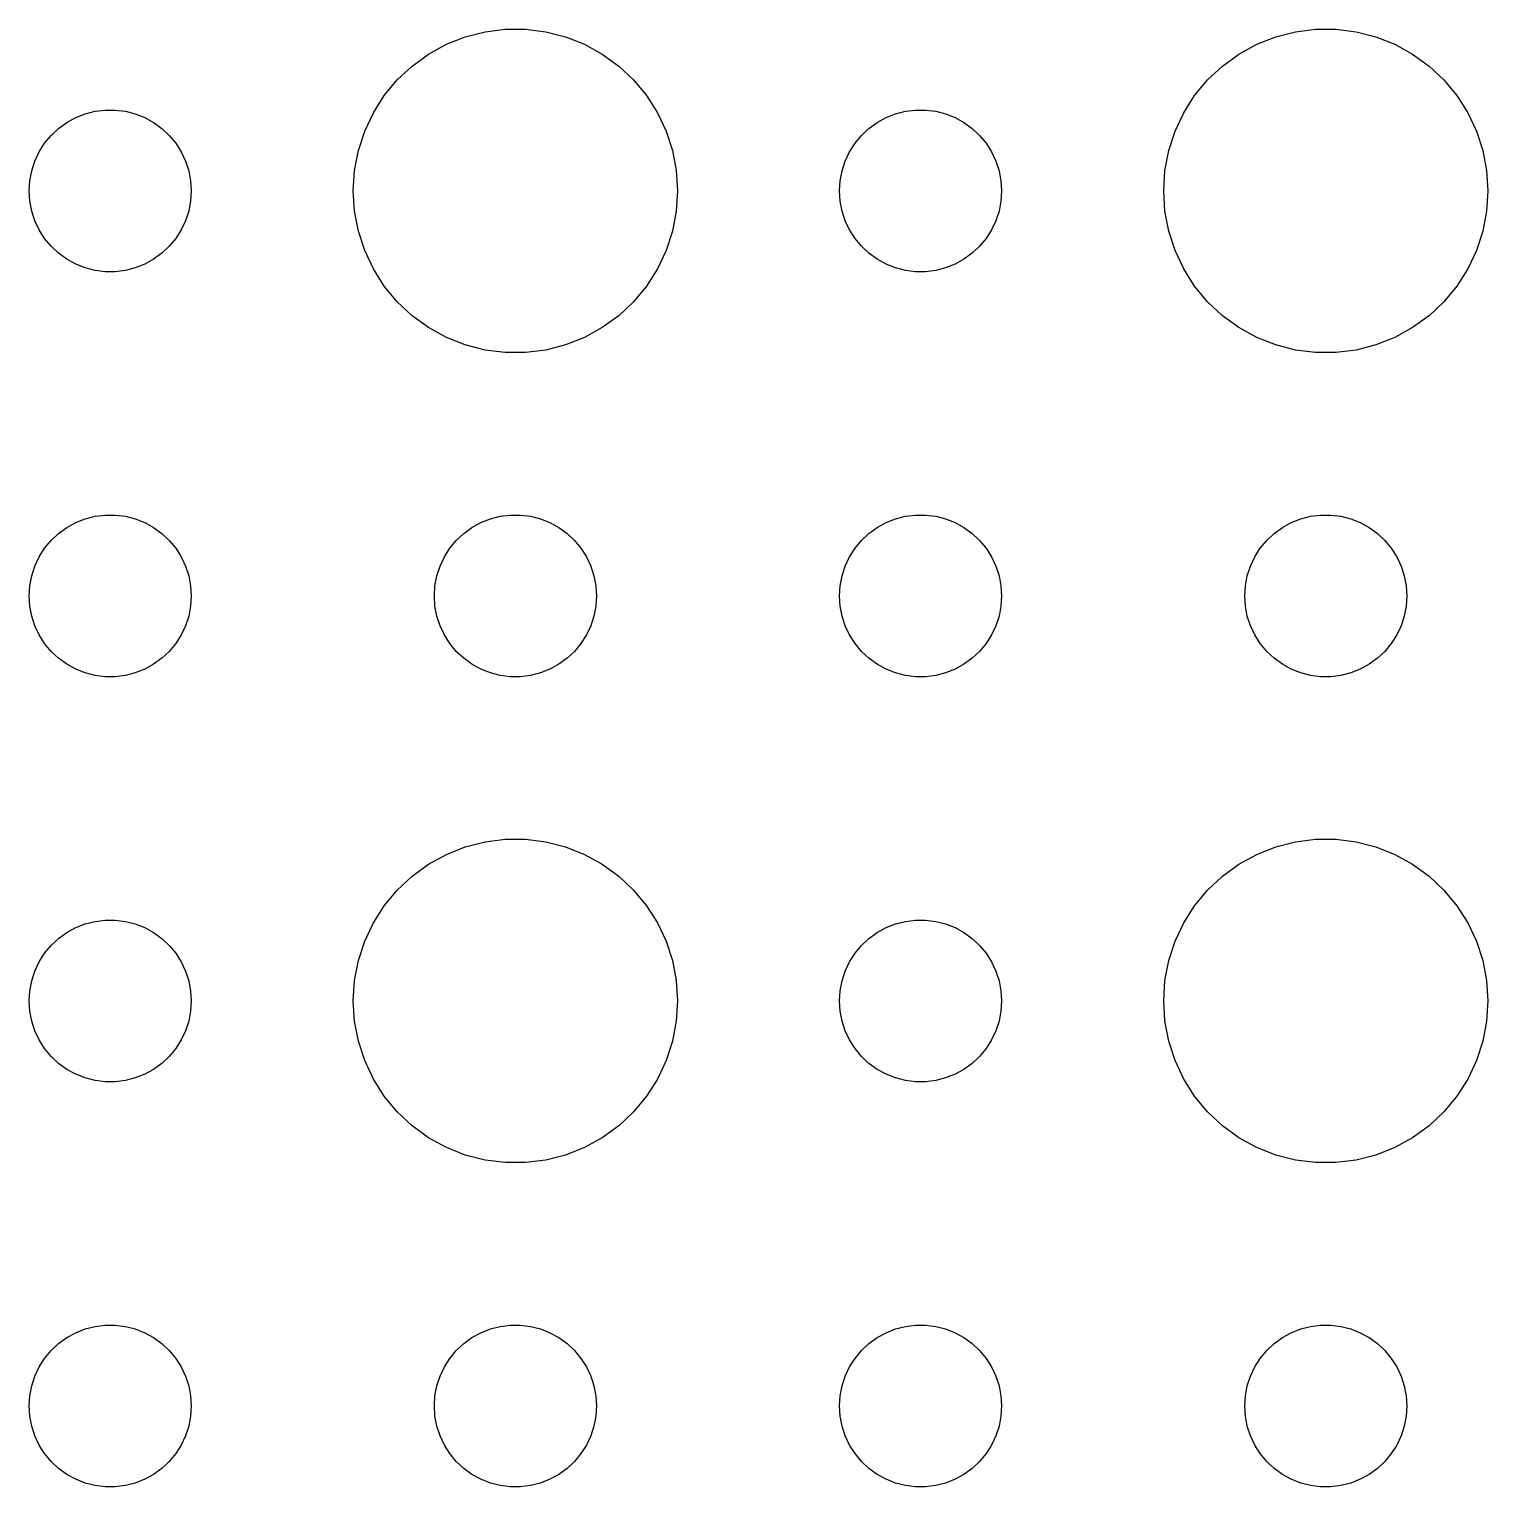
# Model space of a CAD drawing. Header units: metres. Extents: x -120 to 120, y -119 to 119.
# Drawn here: x -1.5 to 25.5, y -91.5 to -64.51 of the extents above; entities that cross this region are included whole.
import ezdxf

# ---------------------------------------------------------------- set-up
doc = ezdxf.new("R2010")
doc.units = ezdxf.units.M

msp = doc.modelspace()

# ---------------------------------------------------------------- linework, layer by layer
for p, q in [((6.93785, -64.5531), (7.31161, -64.5059)), ((7.31161, -64.5059), (7.68837, -64.5059)), ((7.68837, -64.5059), (8.06213, -64.5531)), ((21.9379, -64.5531), (22.3116, -64.5059)), ((22.3116, -64.5059), (22.6884, -64.5059)), ((22.6884, -64.5059), (23.0621, -64.5531)), ((5.89252, -64.967), (6.22266, -64.7855)), ((6.22266, -64.7855), (6.57294, -64.6468)), ((6.57294, -64.6468), (6.93785, -64.5531)), ((8.06213, -64.5531), (8.42705, -64.6468)), ((8.42705, -64.6468), (8.77733, -64.7855)), ((8.77733, -64.7855), (9.10747, -64.967)), ((20.8925, -64.967), (21.2227, -64.7855)), ((21.2227, -64.7855), (21.5729, -64.6468)), ((21.5729, -64.6468), (21.9379, -64.5531)), ((23.0621, -64.5531), (23.427, -64.6468)), ((23.427, -64.6468), (23.7773, -64.7855)), ((23.7773, -64.7855), (24.1075, -64.967)), ((5.58772, -65.1885), (5.89252, -64.967)), ((9.10747, -64.967), (9.41226, -65.1885)), ((20.5877, -65.1885), (20.8925, -64.967)), ((24.1075, -64.967), (24.4123, -65.1885)), ((5.31308, -65.4464), (5.58772, -65.1885)), ((9.41226, -65.1885), (9.6869, -65.4464)), ((20.3131, -65.4464), (20.5877, -65.1885)), ((24.4123, -65.1885), (24.6869, -65.4464)), ((5.07294, -65.7366), (5.31308, -65.4464)), ((9.6869, -65.4464), (9.92705, -65.7366)), ((20.0729, -65.7366), (20.3131, -65.4464)), ((24.6869, -65.4464), (24.927, -65.7366)), ((4.87108, -66.0547), (5.07294, -65.7366)), ((9.92705, -65.7366), (10.1289, -66.0547)), ((19.8711, -66.0547), (20.0729, -65.7366)), ((24.927, -65.7366), (25.1289, -66.0547)), ((-0.80373, -66.2335), (-0.63866, -66.1428)), ((-0.63866, -66.1428), (-0.46352, -66.0734)), ((-0.46352, -66.0734), (-0.28107, -66.0266)), ((-0.28107, -66.0266), (-0.09418, -66.003)), ((-0.09418, -66.003), (0.09418, -66.003)), ((0.09418, -66.003), (0.28107, -66.0266)), ((0.28107, -66.0266), (0.46352, -66.0734)), ((0.46352, -66.0734), (0.63866, -66.1428)), ((0.63866, -66.1428), (0.80373, -66.2335)), ((4.71066, -66.3956), (4.87108, -66.0547)), ((10.1289, -66.0547), (10.2893, -66.3956)), ((14.1963, -66.2335), (14.3613, -66.1428)), ((14.3613, -66.1428), (14.5365, -66.0734)), ((14.5365, -66.0734), (14.7189, -66.0266)), ((14.7189, -66.0266), (14.9058, -66.003)), ((14.9058, -66.003), (15.0942, -66.003)), ((15.0942, -66.003), (15.2811, -66.0266)), ((15.2811, -66.0266), (15.4635, -66.0734)), ((15.4635, -66.0734), (15.6387, -66.1428)), ((15.6387, -66.1428), (15.8037, -66.2335)), ((19.7107, -66.3956), (19.8711, -66.0547)), ((25.1289, -66.0547), (25.2893, -66.3956)), ((-1.09344, -66.4732), (-0.95613, -66.3442)), ((-0.95613, -66.3442), (-0.80373, -66.2335)), ((0.80373, -66.2335), (0.95613, -66.3442)), ((0.95613, -66.3442), (1.09344, -66.4732)), ((4.59424, -66.7539), (4.71066, -66.3956)), ((10.2893, -66.3956), (10.4057, -66.7539)), ((13.9065, -66.4732), (14.0439, -66.3442)), ((14.0439, -66.3442), (14.1963, -66.2335)), ((15.8037, -66.2335), (15.9561, -66.3442)), ((15.9561, -66.3442), (16.0934, -66.4732)), ((19.5942, -66.7539), (19.7107, -66.3956)), ((25.2893, -66.3956), (25.4057, -66.7539)), ((-1.31445, -66.7774), (-1.21352, -66.6183)), ((-1.21352, -66.6183), (-1.09344, -66.4732)), ((1.09344, -66.4732), (1.21352, -66.6183)), ((1.21352, -66.6183), (1.31445, -66.7774)), ((13.6855, -66.7774), (13.7865, -66.6183)), ((13.7865, -66.6183), (13.9065, -66.4732)), ((16.0934, -66.4732), (16.2135, -66.6183)), ((16.2135, -66.6183), (16.3145, -66.7774)), ((-1.45287, -67.127), (-1.39465, -66.9478)), ((-1.39465, -66.9478), (-1.31445, -66.7774)), ((1.31445, -66.7774), (1.39465, -66.9478)), ((1.39465, -66.9478), (1.45287, -67.127)), ((4.52365, -67.124), (4.59424, -66.7539)), ((10.4057, -66.7539), (10.4763, -67.124)), ((13.5471, -67.127), (13.6053, -66.9478)), ((13.6053, -66.9478), (13.6855, -66.7774)), ((16.3145, -66.7774), (16.3947, -66.9478)), ((16.3947, -66.9478), (16.4529, -67.127)), ((19.5237, -67.124), (19.5942, -66.7539)), ((25.4057, -66.7539), (25.4763, -67.124)), ((-1.48816, -67.312), (-1.45287, -67.127)), ((1.45287, -67.127), (1.48816, -67.312)), ((4.5, -67.5), (4.52365, -67.124)), ((10.4763, -67.124), (10.5, -67.5)), ((13.5118, -67.312), (13.5471, -67.127)), ((16.4529, -67.127), (16.4882, -67.312)), ((19.5, -67.5), (19.5237, -67.124)), ((25.4763, -67.124), (25.5, -67.5)), ((-1.5, -67.5), (-1.48816, -67.312)), ((-1.48816, -67.688), (-1.5, -67.5)), ((1.48816, -67.312), (1.5, -67.5)), ((1.5, -67.5), (1.48816, -67.688)), ((4.52365, -67.876), (4.5, -67.5)), ((10.5, -67.5), (10.4763, -67.876)), ((13.5, -67.5), (13.5118, -67.312)), ((13.5118, -67.688), (13.5, -67.5)), ((16.4882, -67.312), (16.5, -67.5)), ((16.5, -67.5), (16.4882, -67.688)), ((19.5237, -67.876), (19.5, -67.5)), ((25.5, -67.5), (25.4763, -67.876)), ((-1.45287, -67.873), (-1.48816, -67.688)), ((1.48816, -67.688), (1.45287, -67.873)), ((13.5471, -67.873), (13.5118, -67.688)), ((16.4882, -67.688), (16.4529, -67.873)), ((-1.39465, -68.0522), (-1.45287, -67.873)), ((1.45287, -67.873), (1.39465, -68.0522)), ((4.59424, -68.2461), (4.52365, -67.876)), ((10.4763, -67.876), (10.4057, -68.2461)), ((13.6053, -68.0522), (13.5471, -67.873)), ((16.4529, -67.873), (16.3947, -68.0522)), ((19.5942, -68.2461), (19.5237, -67.876)), ((25.4763, -67.876), (25.4057, -68.2461)), ((-1.31445, -68.2226), (-1.39465, -68.0522)), ((-1.21352, -68.3817), (-1.31445, -68.2226)), ((1.31445, -68.2226), (1.21352, -68.3817)), ((1.39465, -68.0522), (1.31445, -68.2226)), ((4.71066, -68.6044), (4.59424, -68.2461)), ((10.4057, -68.2461), (10.2893, -68.6044)), ((13.6855, -68.2226), (13.6053, -68.0522)), ((13.7865, -68.3817), (13.6855, -68.2226)), ((16.3145, -68.2226), (16.2135, -68.3817)), ((16.3947, -68.0522), (16.3145, -68.2226)), ((19.7107, -68.6044), (19.5942, -68.2461)), ((25.4057, -68.2461), (25.2893, -68.6044)), ((-1.09344, -68.5268), (-1.21352, -68.3817)), ((-0.95613, -68.6558), (-1.09344, -68.5268)), ((1.09344, -68.5268), (0.95613, -68.6558)), ((1.21352, -68.3817), (1.09344, -68.5268)), ((13.9065, -68.5268), (13.7865, -68.3817)), ((14.0439, -68.6558), (13.9065, -68.5268)), ((16.0934, -68.5268), (15.9561, -68.6558)), ((16.2135, -68.3817), (16.0934, -68.5268)), ((-0.80373, -68.7665), (-0.95613, -68.6558)), ((-0.63866, -68.8572), (-0.80373, -68.7665)), ((0.80373, -68.7665), (0.63866, -68.8572)), ((0.95613, -68.6558), (0.80373, -68.7665)), ((4.87108, -68.9453), (4.71066, -68.6044)), ((10.2893, -68.6044), (10.1289, -68.9453)), ((14.1963, -68.7665), (14.0439, -68.6558)), ((14.3613, -68.8572), (14.1963, -68.7665)), ((15.8037, -68.7665), (15.6387, -68.8572)), ((15.9561, -68.6558), (15.8037, -68.7665)), ((19.8711, -68.9453), (19.7107, -68.6044)), ((25.2893, -68.6044), (25.1289, -68.9453)), ((-0.46352, -68.9266), (-0.63866, -68.8572)), ((-0.28107, -68.9734), (-0.46352, -68.9266)), ((-0.09418, -68.997), (-0.28107, -68.9734)), ((0.09418, -68.997), (-0.09418, -68.997)), ((0.28107, -68.9734), (0.09418, -68.997)), ((0.46352, -68.9266), (0.28107, -68.9734)), ((0.63866, -68.8572), (0.46352, -68.9266)), ((5.07294, -69.2634), (4.87108, -68.9453)), ((10.1289, -68.9453), (9.92705, -69.2634)), ((14.5365, -68.9266), (14.3613, -68.8572)), ((14.7189, -68.9734), (14.5365, -68.9266)), ((14.9058, -68.997), (14.7189, -68.9734)), ((15.0942, -68.997), (14.9058, -68.997)), ((15.2811, -68.9734), (15.0942, -68.997)), ((15.4635, -68.9266), (15.2811, -68.9734)), ((15.6387, -68.8572), (15.4635, -68.9266)), ((20.0729, -69.2634), (19.8711, -68.9453)), ((25.1289, -68.9453), (24.927, -69.2634)), ((5.31308, -69.5536), (5.07294, -69.2634)), ((9.92705, -69.2634), (9.6869, -69.5536)), ((20.3131, -69.5536), (20.0729, -69.2634)), ((24.927, -69.2634), (24.6869, -69.5536)), ((5.58772, -69.8115), (5.31308, -69.5536)), ((9.6869, -69.5536), (9.41226, -69.8115)), ((20.5877, -69.8115), (20.3131, -69.5536)), ((24.6869, -69.5536), (24.4123, -69.8115)), ((5.89252, -70.033), (5.58772, -69.8115)), ((9.41226, -69.8115), (9.10747, -70.033)), ((20.8925, -70.033), (20.5877, -69.8115)), ((24.4123, -69.8115), (24.1075, -70.033)), ((6.22266, -70.2145), (5.89252, -70.033)), ((9.10747, -70.033), (8.77733, -70.2145)), ((21.2227, -70.2145), (20.8925, -70.033)), ((24.1075, -70.033), (23.7773, -70.2145)), ((6.57294, -70.3532), (6.22266, -70.2145)), ((6.93785, -70.4469), (6.57294, -70.3532)), ((7.31161, -70.4941), (6.93785, -70.4469)), ((8.06213, -70.4469), (7.68837, -70.4941)), ((8.42705, -70.3532), (8.06213, -70.4469)), ((8.77733, -70.2145), (8.42705, -70.3532)), ((21.5729, -70.3532), (21.2227, -70.2145)), ((21.9379, -70.4469), (21.5729, -70.3532)), ((22.3116, -70.4941), (21.9379, -70.4469)), ((23.0621, -70.4469), (22.6884, -70.4941)), ((23.427, -70.3532), (23.0621, -70.4469)), ((23.7773, -70.2145), (23.427, -70.3532)), ((7.68837, -70.4941), (7.31161, -70.4941)), ((22.6884, -70.4941), (22.3116, -70.4941)), ((-0.80373, -73.7335), (-0.63866, -73.6428)), ((-0.63866, -73.6428), (-0.46352, -73.5734)), ((-0.46352, -73.5734), (-0.28107, -73.5266)), ((-0.28107, -73.5266), (-0.09418, -73.503)), ((-0.09418, -73.503), (0.09418, -73.503)), ((0.09418, -73.503), (0.28107, -73.5266)), ((0.28107, -73.5266), (0.46352, -73.5734)), ((0.46352, -73.5734), (0.63866, -73.6428)), ((0.63866, -73.6428), (0.80373, -73.7335)), ((6.69626, -73.7335), (6.86133, -73.6428)), ((6.86133, -73.6428), (7.03647, -73.5734)), ((7.03647, -73.5734), (7.21892, -73.5266)), ((7.21892, -73.5266), (7.40581, -73.503)), ((7.40581, -73.503), (7.59418, -73.503)), ((7.59418, -73.503), (7.78107, -73.5266)), ((7.78107, -73.5266), (7.96352, -73.5734)), ((7.96352, -73.5734), (8.13866, -73.6428)), ((8.13866, -73.6428), (8.30373, -73.7335)), ((14.1963, -73.7335), (14.3613, -73.6428)), ((14.3613, -73.6428), (14.5365, -73.5734)), ((14.5365, -73.5734), (14.7189, -73.5266)), ((14.7189, -73.5266), (14.9058, -73.503)), ((14.9058, -73.503), (15.0942, -73.503)), ((15.0942, -73.503), (15.2811, -73.5266)), ((15.2811, -73.5266), (15.4635, -73.5734)), ((15.4635, -73.5734), (15.6387, -73.6428)), ((15.6387, -73.6428), (15.8037, -73.7335)), ((21.6963, -73.7335), (21.8613, -73.6428)), ((21.8613, -73.6428), (22.0365, -73.5734)), ((22.0365, -73.5734), (22.2189, -73.5266)), ((22.2189, -73.5266), (22.4058, -73.503)), ((22.4058, -73.503), (22.5942, -73.503)), ((22.5942, -73.503), (22.7811, -73.5266)), ((22.7811, -73.5266), (22.9635, -73.5734)), ((22.9635, -73.5734), (23.1387, -73.6428)), ((23.1387, -73.6428), (23.3037, -73.7335)), ((-1.21352, -74.1183), (-1.09344, -73.9732)), ((-1.09344, -73.9732), (-0.95613, -73.8442)), ((-0.95613, -73.8442), (-0.80373, -73.7335)), ((0.80373, -73.7335), (0.95613, -73.8442)), ((0.95613, -73.8442), (1.09344, -73.9732)), ((1.09344, -73.9732), (1.21352, -74.1183)), ((6.28647, -74.1183), (6.40654, -73.9732)), ((6.40654, -73.9732), (6.54385, -73.8442)), ((6.54385, -73.8442), (6.69626, -73.7335)), ((8.30373, -73.7335), (8.45613, -73.8442)), ((8.45613, -73.8442), (8.59344, -73.9732)), ((8.59344, -73.9732), (8.71352, -74.1183)), ((13.7865, -74.1183), (13.9065, -73.9732)), ((13.9065, -73.9732), (14.0439, -73.8442)), ((14.0439, -73.8442), (14.1963, -73.7335)), ((15.8037, -73.7335), (15.9561, -73.8442)), ((15.9561, -73.8442), (16.0934, -73.9732)), ((16.0934, -73.9732), (16.2135, -74.1183)), ((21.2865, -74.1183), (21.4065, -73.9732)), ((21.4065, -73.9732), (21.5439, -73.8442)), ((21.5439, -73.8442), (21.6963, -73.7335)), ((23.3037, -73.7335), (23.4561, -73.8442)), ((23.4561, -73.8442), (23.5934, -73.9732)), ((23.5934, -73.9732), (23.7135, -74.1183)), ((-1.31445, -74.2774), (-1.21352, -74.1183)), ((1.21352, -74.1183), (1.31445, -74.2774)), ((6.18553, -74.2774), (6.28647, -74.1183)), ((8.71352, -74.1183), (8.81445, -74.2774)), ((13.6855, -74.2774), (13.7865, -74.1183)), ((16.2135, -74.1183), (16.3145, -74.2774)), ((21.1855, -74.2774), (21.2865, -74.1183)), ((23.7135, -74.1183), (23.8145, -74.2774)), ((-1.45287, -74.627), (-1.39465, -74.4478)), ((-1.39465, -74.4478), (-1.31445, -74.2774)), ((1.31445, -74.2774), (1.39465, -74.4478)), ((1.39465, -74.4478), (1.45287, -74.627)), ((6.04712, -74.627), (6.10533, -74.4478)), ((6.10533, -74.4478), (6.18553, -74.2774)), ((8.81445, -74.2774), (8.89465, -74.4478)), ((8.89465, -74.4478), (8.95287, -74.627)), ((13.5471, -74.627), (13.6053, -74.4478)), ((13.6053, -74.4478), (13.6855, -74.2774)), ((16.3145, -74.2774), (16.3947, -74.4478)), ((16.3947, -74.4478), (16.4529, -74.627)), ((21.0471, -74.627), (21.1053, -74.4478)), ((21.1053, -74.4478), (21.1855, -74.2774)), ((23.8145, -74.2774), (23.8947, -74.4478)), ((23.8947, -74.4478), (23.9529, -74.627)), ((-1.48816, -74.812), (-1.45287, -74.627)), ((1.45287, -74.627), (1.48816, -74.812)), ((6.01183, -74.812), (6.04712, -74.627)), ((8.95287, -74.627), (8.98816, -74.812)), ((13.5118, -74.812), (13.5471, -74.627)), ((16.4529, -74.627), (16.4882, -74.812)), ((21.0118, -74.812), (21.0471, -74.627)), ((23.9529, -74.627), (23.9882, -74.812)), ((-1.5, -75), (-1.48816, -74.812)), ((-1.48816, -75.188), (-1.5, -75)), ((1.48816, -74.812), (1.5, -75)), ((1.5, -75), (1.48816, -75.188)), ((6, -75), (6.01183, -74.812)), ((6.01183, -75.188), (6, -75)), ((8.98816, -74.812), (9, -75)), ((9, -75), (8.98816, -75.188)), ((13.5, -75), (13.5118, -74.812)), ((13.5118, -75.188), (13.5, -75)), ((16.4882, -74.812), (16.5, -75)), ((16.5, -75), (16.4882, -75.188)), ((21, -75), (21.0118, -74.812)), ((21.0118, -75.188), (21, -75)), ((23.9882, -74.812), (24, -75)), ((24, -75), (23.9882, -75.188)), ((-1.45287, -75.373), (-1.48816, -75.188)), ((1.48816, -75.188), (1.45287, -75.373)), ((6.04712, -75.373), (6.01183, -75.188)), ((8.98816, -75.188), (8.95287, -75.373)), ((13.5471, -75.373), (13.5118, -75.188)), ((16.4882, -75.188), (16.4529, -75.373)), ((21.0471, -75.373), (21.0118, -75.188)), ((23.9882, -75.188), (23.9529, -75.373)), ((-1.39465, -75.5522), (-1.45287, -75.373)), ((-1.31445, -75.7226), (-1.39465, -75.5522)), ((1.39465, -75.5522), (1.31445, -75.7226)), ((1.45287, -75.373), (1.39465, -75.5522)), ((6.10533, -75.5522), (6.04712, -75.373)), ((6.18553, -75.7226), (6.10533, -75.5522)), ((8.89465, -75.5522), (8.81445, -75.7226)), ((8.95287, -75.373), (8.89465, -75.5522)), ((13.6053, -75.5522), (13.5471, -75.373)), ((13.6855, -75.7226), (13.6053, -75.5522)), ((16.3947, -75.5522), (16.3145, -75.7226)), ((16.4529, -75.373), (16.3947, -75.5522)), ((21.1053, -75.5522), (21.0471, -75.373)), ((21.1855, -75.7226), (21.1053, -75.5522)), ((23.8947, -75.5522), (23.8145, -75.7226)), ((23.9529, -75.373), (23.8947, -75.5522)), ((-1.21352, -75.8817), (-1.31445, -75.7226)), ((1.31445, -75.7226), (1.21352, -75.8817)), ((6.28647, -75.8817), (6.18553, -75.7226)), ((8.81445, -75.7226), (8.71352, -75.8817)), ((13.7865, -75.8817), (13.6855, -75.7226)), ((16.3145, -75.7226), (16.2135, -75.8817)), ((21.2865, -75.8817), (21.1855, -75.7226)), ((23.8145, -75.7226), (23.7135, -75.8817)), ((-1.09344, -76.0268), (-1.21352, -75.8817)), ((-0.95613, -76.1558), (-1.09344, -76.0268)), ((1.09344, -76.0268), (0.95613, -76.1558)), ((1.21352, -75.8817), (1.09344, -76.0268)), ((6.40654, -76.0268), (6.28647, -75.8817)), ((6.54385, -76.1558), (6.40654, -76.0268)), ((8.59344, -76.0268), (8.45613, -76.1558)), ((8.71352, -75.8817), (8.59344, -76.0268)), ((13.9065, -76.0268), (13.7865, -75.8817)), ((14.0439, -76.1558), (13.9065, -76.0268)), ((16.0934, -76.0268), (15.9561, -76.1558)), ((16.2135, -75.8817), (16.0934, -76.0268)), ((21.4065, -76.0268), (21.2865, -75.8817)), ((21.5439, -76.1558), (21.4065, -76.0268)), ((23.5934, -76.0268), (23.4561, -76.1558)), ((23.7135, -75.8817), (23.5934, -76.0268)), ((-0.80373, -76.2665), (-0.95613, -76.1558)), ((-0.63866, -76.3572), (-0.80373, -76.2665)), ((-0.46352, -76.4266), (-0.63866, -76.3572)), ((0.63866, -76.3572), (0.46352, -76.4266)), ((0.80373, -76.2665), (0.63866, -76.3572)), ((0.95613, -76.1558), (0.80373, -76.2665)), ((6.69626, -76.2665), (6.54385, -76.1558)), ((6.86133, -76.3572), (6.69626, -76.2665)), ((7.03647, -76.4266), (6.86133, -76.3572)), ((8.13866, -76.3572), (7.96352, -76.4266)), ((8.30373, -76.2665), (8.13866, -76.3572)), ((8.45613, -76.1558), (8.30373, -76.2665)), ((14.1963, -76.2665), (14.0439, -76.1558)), ((14.3613, -76.3572), (14.1963, -76.2665)), ((14.5365, -76.4266), (14.3613, -76.3572)), ((15.6387, -76.3572), (15.4635, -76.4266)), ((15.8037, -76.2665), (15.6387, -76.3572)), ((15.9561, -76.1558), (15.8037, -76.2665)), ((21.6963, -76.2665), (21.5439, -76.1558)), ((21.8613, -76.3572), (21.6963, -76.2665)), ((22.0365, -76.4266), (21.8613, -76.3572)), ((23.1387, -76.3572), (22.9635, -76.4266)), ((23.3037, -76.2665), (23.1387, -76.3572)), ((23.4561, -76.1558), (23.3037, -76.2665)), ((-0.28107, -76.4734), (-0.46352, -76.4266)), ((-0.09418, -76.497), (-0.28107, -76.4734)), ((0.09418, -76.497), (-0.09418, -76.497)), ((0.28107, -76.4734), (0.09418, -76.497)), ((0.46352, -76.4266), (0.28107, -76.4734)), ((7.21892, -76.4734), (7.03647, -76.4266)), ((7.40581, -76.497), (7.21892, -76.4734)), ((7.59418, -76.497), (7.40581, -76.497)), ((7.78107, -76.4734), (7.59418, -76.497)), ((7.96352, -76.4266), (7.78107, -76.4734)), ((14.7189, -76.4734), (14.5365, -76.4266)), ((14.9058, -76.497), (14.7189, -76.4734)), ((15.0942, -76.497), (14.9058, -76.497)), ((15.2811, -76.4734), (15.0942, -76.497)), ((15.4635, -76.4266), (15.2811, -76.4734)), ((22.2189, -76.4734), (22.0365, -76.4266)), ((22.4058, -76.497), (22.2189, -76.4734)), ((22.5942, -76.497), (22.4058, -76.497)), ((22.7811, -76.4734), (22.5942, -76.497)), ((22.9635, -76.4266), (22.7811, -76.4734)), ((6.22266, -79.7855), (6.57294, -79.6468)), ((6.57294, -79.6468), (6.93785, -79.5531)), ((6.93785, -79.5531), (7.31161, -79.5059)), ((7.31161, -79.5059), (7.68837, -79.5059)), ((7.68837, -79.5059), (8.06213, -79.5531)), ((8.06213, -79.5531), (8.42705, -79.6468)), ((8.42705, -79.6468), (8.77733, -79.7855)), ((21.2227, -79.7855), (21.5729, -79.6468)), ((21.5729, -79.6468), (21.9379, -79.5531)), ((21.9379, -79.5531), (22.3116, -79.5059)), ((22.3116, -79.5059), (22.6884, -79.5059)), ((22.6884, -79.5059), (23.0621, -79.5531)), ((23.0621, -79.5531), (23.427, -79.6468)), ((23.427, -79.6468), (23.7773, -79.7855)), ((5.89252, -79.967), (6.22266, -79.7855)), ((8.77733, -79.7855), (9.10747, -79.967)), ((20.8925, -79.967), (21.2227, -79.7855)), ((23.7773, -79.7855), (24.1075, -79.967)), ((5.31308, -80.4464), (5.58772, -80.1885)), ((5.58772, -80.1885), (5.89252, -79.967)), ((9.10747, -79.967), (9.41226, -80.1885)), ((9.41226, -80.1885), (9.6869, -80.4464)), ((20.3131, -80.4464), (20.5877, -80.1885)), ((20.5877, -80.1885), (20.8925, -79.967)), ((24.1075, -79.967), (24.4123, -80.1885)), ((24.4123, -80.1885), (24.6869, -80.4464)), ((5.07294, -80.7366), (5.31308, -80.4464)), ((9.6869, -80.4464), (9.92705, -80.7366)), ((20.0729, -80.7366), (20.3131, -80.4464)), ((24.6869, -80.4464), (24.927, -80.7366)), ((4.87108, -81.0547), (5.07294, -80.7366)), ((9.92705, -80.7366), (10.1289, -81.0547)), ((19.8711, -81.0547), (20.0729, -80.7366)), ((24.927, -80.7366), (25.1289, -81.0547)), ((-0.95613, -81.3442), (-0.80373, -81.2335)), ((-0.80373, -81.2335), (-0.63866, -81.1428)), ((-0.63866, -81.1428), (-0.46352, -81.0734)), ((-0.46352, -81.0734), (-0.28107, -81.0266)), ((-0.28107, -81.0266), (-0.09418, -81.003)), ((-0.09418, -81.003), (0.09418, -81.003)), ((0.09418, -81.003), (0.28107, -81.0266)), ((0.28107, -81.0266), (0.46352, -81.0734)), ((0.46352, -81.0734), (0.63866, -81.1428)), ((0.63866, -81.1428), (0.80373, -81.2335)), ((0.80373, -81.2335), (0.95613, -81.3442)), ((4.71066, -81.3956), (4.87108, -81.0547)), ((10.1289, -81.0547), (10.2893, -81.3956)), ((14.0439, -81.3442), (14.1963, -81.2335)), ((14.1963, -81.2335), (14.3613, -81.1428)), ((14.3613, -81.1428), (14.5365, -81.0734)), ((14.5365, -81.0734), (14.7189, -81.0266)), ((14.7189, -81.0266), (14.9058, -81.003)), ((14.9058, -81.003), (15.0942, -81.003)), ((15.0942, -81.003), (15.2811, -81.0266)), ((15.2811, -81.0266), (15.4635, -81.0734)), ((15.4635, -81.0734), (15.6387, -81.1428)), ((15.6387, -81.1428), (15.8037, -81.2335)), ((15.8037, -81.2335), (15.9561, -81.3442)), ((19.7107, -81.3956), (19.8711, -81.0547)), ((25.1289, -81.0547), (25.2893, -81.3956)), ((-1.21352, -81.6183), (-1.09344, -81.4732)), ((-1.09344, -81.4732), (-0.95613, -81.3442)), ((0.95613, -81.3442), (1.09344, -81.4732)), ((1.09344, -81.4732), (1.21352, -81.6183)), ((4.59424, -81.7539), (4.71066, -81.3956)), ((10.2893, -81.3956), (10.4057, -81.7539)), ((13.7865, -81.6183), (13.9065, -81.4732)), ((13.9065, -81.4732), (14.0439, -81.3442)), ((15.9561, -81.3442), (16.0934, -81.4732)), ((16.0934, -81.4732), (16.2135, -81.6183)), ((19.5942, -81.7539), (19.7107, -81.3956)), ((25.2893, -81.3956), (25.4057, -81.7539)), ((-1.39465, -81.9478), (-1.31445, -81.7774)), ((-1.31445, -81.7774), (-1.21352, -81.6183)), ((1.21352, -81.6183), (1.31445, -81.7774)), ((1.31445, -81.7774), (1.39465, -81.9478)), ((4.52365, -82.124), (4.59424, -81.7539)), ((10.4057, -81.7539), (10.4763, -82.124)), ((13.6053, -81.9478), (13.6855, -81.7774)), ((13.6855, -81.7774), (13.7865, -81.6183)), ((16.2135, -81.6183), (16.3145, -81.7774)), ((16.3145, -81.7774), (16.3947, -81.9478)), ((19.5237, -82.124), (19.5942, -81.7539)), ((25.4057, -81.7539), (25.4763, -82.124)), ((-1.45287, -82.127), (-1.39465, -81.9478)), ((1.39465, -81.9478), (1.45287, -82.127)), ((13.5471, -82.127), (13.6053, -81.9478)), ((16.3947, -81.9478), (16.4529, -82.127)), ((-1.5, -82.5), (-1.48816, -82.312)), ((-1.48816, -82.312), (-1.45287, -82.127)), ((1.45287, -82.127), (1.48816, -82.312)), ((1.48816, -82.312), (1.5, -82.5)), ((4.5, -82.5), (4.52365, -82.124)), ((10.4763, -82.124), (10.5, -82.5)), ((13.5, -82.5), (13.5118, -82.312)), ((13.5118, -82.312), (13.5471, -82.127)), ((16.4529, -82.127), (16.4882, -82.312)), ((16.4882, -82.312), (16.5, -82.5)), ((19.5, -82.5), (19.5237, -82.124)), ((25.4763, -82.124), (25.5, -82.5)), ((-1.48816, -82.688), (-1.5, -82.5)), ((1.5, -82.5), (1.48816, -82.688)), ((4.52365, -82.876), (4.5, -82.5)), ((10.5, -82.5), (10.4763, -82.876)), ((13.5118, -82.688), (13.5, -82.5)), ((16.5, -82.5), (16.4882, -82.688)), ((19.5237, -82.876), (19.5, -82.5)), ((25.5, -82.5), (25.4763, -82.876)), ((-1.45287, -82.873), (-1.48816, -82.688)), ((-1.39465, -83.0522), (-1.45287, -82.873)), ((1.45287, -82.873), (1.39465, -83.0522)), ((1.48816, -82.688), (1.45287, -82.873)), ((4.59424, -83.2461), (4.52365, -82.876)), ((10.4763, -82.876), (10.4057, -83.2461)), ((13.5471, -82.873), (13.5118, -82.688)), ((13.6053, -83.0522), (13.5471, -82.873)), ((16.4529, -82.873), (16.3947, -83.0522)), ((16.4882, -82.688), (16.4529, -82.873)), ((19.5942, -83.2461), (19.5237, -82.876)), ((25.4763, -82.876), (25.4057, -83.2461)), ((-1.31445, -83.2226), (-1.39465, -83.0522)), ((1.39465, -83.0522), (1.31445, -83.2226)), ((13.6855, -83.2226), (13.6053, -83.0522)), ((16.3947, -83.0522), (16.3145, -83.2226)), ((-1.21352, -83.3817), (-1.31445, -83.2226)), ((-1.09344, -83.5268), (-1.21352, -83.3817)), ((1.21352, -83.3817), (1.09344, -83.5268)), ((1.31445, -83.2226), (1.21352, -83.3817)), ((4.71066, -83.6044), (4.59424, -83.2461)), ((10.4057, -83.2461), (10.2893, -83.6044)), ((13.7865, -83.3817), (13.6855, -83.2226)), ((13.9065, -83.5268), (13.7865, -83.3817)), ((16.2135, -83.3817), (16.0934, -83.5268)), ((16.3145, -83.2226), (16.2135, -83.3817)), ((19.7107, -83.6044), (19.5942, -83.2461)), ((25.4057, -83.2461), (25.2893, -83.6044)), ((-0.95613, -83.6558), (-1.09344, -83.5268)), ((-0.80373, -83.7665), (-0.95613, -83.6558)), ((0.95613, -83.6558), (0.80373, -83.7665)), ((1.09344, -83.5268), (0.95613, -83.6558)), ((4.87108, -83.9453), (4.71066, -83.6044)), ((10.2893, -83.6044), (10.1289, -83.9453)), ((14.0439, -83.6558), (13.9065, -83.5268)), ((14.1963, -83.7665), (14.0439, -83.6558)), ((15.9561, -83.6558), (15.8037, -83.7665)), ((16.0934, -83.5268), (15.9561, -83.6558)), ((19.8711, -83.9453), (19.7107, -83.6044)), ((25.2893, -83.6044), (25.1289, -83.9453)), ((-0.63866, -83.8572), (-0.80373, -83.7665)), ((-0.46352, -83.9266), (-0.63866, -83.8572)), ((-0.28107, -83.9734), (-0.46352, -83.9266)), ((0.46352, -83.9266), (0.28107, -83.9734)), ((0.63866, -83.8572), (0.46352, -83.9266)), ((0.80373, -83.7665), (0.63866, -83.8572)), ((5.07294, -84.2634), (4.87108, -83.9453)), ((10.1289, -83.9453), (9.92705, -84.2634)), ((14.3613, -83.8572), (14.1963, -83.7665)), ((14.5365, -83.9266), (14.3613, -83.8572)), ((14.7189, -83.9734), (14.5365, -83.9266)), ((15.4635, -83.9266), (15.2811, -83.9734)), ((15.6387, -83.8572), (15.4635, -83.9266)), ((15.8037, -83.7665), (15.6387, -83.8572)), ((20.0729, -84.2634), (19.8711, -83.9453)), ((25.1289, -83.9453), (24.927, -84.2634)), ((-0.09418, -83.997), (-0.28107, -83.9734)), ((0.09418, -83.997), (-0.09418, -83.997)), ((0.28107, -83.9734), (0.09418, -83.997)), ((14.9058, -83.997), (14.7189, -83.9734)), ((15.0942, -83.997), (14.9058, -83.997)), ((15.2811, -83.9734), (15.0942, -83.997)), ((5.31308, -84.5536), (5.07294, -84.2634)), ((9.92705, -84.2634), (9.6869, -84.5536)), ((20.3131, -84.5536), (20.0729, -84.2634)), ((24.927, -84.2634), (24.6869, -84.5536)), ((5.58772, -84.8115), (5.31308, -84.5536)), ((9.6869, -84.5536), (9.41226, -84.8115)), ((20.5877, -84.8115), (20.3131, -84.5536)), ((24.6869, -84.5536), (24.4123, -84.8115)), ((5.89252, -85.033), (5.58772, -84.8115)), ((6.22266, -85.2145), (5.89252, -85.033)), ((9.10747, -85.033), (8.77733, -85.2145)), ((9.41226, -84.8115), (9.10747, -85.033)), ((20.8925, -85.033), (20.5877, -84.8115)), ((21.2227, -85.2145), (20.8925, -85.033)), ((24.1075, -85.033), (23.7773, -85.2145)), ((24.4123, -84.8115), (24.1075, -85.033)), ((6.57294, -85.3532), (6.22266, -85.2145)), ((8.77733, -85.2145), (8.42705, -85.3532)), ((21.5729, -85.3532), (21.2227, -85.2145)), ((23.7773, -85.2145), (23.427, -85.3532)), ((6.93785, -85.4469), (6.57294, -85.3532)), ((7.31161, -85.4941), (6.93785, -85.4469)), ((7.68837, -85.4941), (7.31161, -85.4941)), ((8.06213, -85.4469), (7.68837, -85.4941)), ((8.42705, -85.3532), (8.06213, -85.4469)), ((21.9379, -85.4469), (21.5729, -85.3532)), ((22.3116, -85.4941), (21.9379, -85.4469)), ((22.6884, -85.4941), (22.3116, -85.4941)), ((23.0621, -85.4469), (22.6884, -85.4941)), ((23.427, -85.3532), (23.0621, -85.4469)), ((-0.46352, -88.5734), (-0.28107, -88.5266)), ((-0.28107, -88.5266), (-0.09418, -88.503)), ((-0.09418, -88.503), (0.09418, -88.503)), ((0.09418, -88.503), (0.28107, -88.5266)), ((0.28107, -88.5266), (0.46352, -88.5734)), ((7.03647, -88.5734), (7.21892, -88.5266)), ((7.21892, -88.5266), (7.40581, -88.503)), ((7.40581, -88.503), (7.59418, -88.503)), ((7.59418, -88.503), (7.78107, -88.5266)), ((7.78107, -88.5266), (7.96352, -88.5734)), ((14.5365, -88.5734), (14.7189, -88.5266)), ((14.7189, -88.5266), (14.9058, -88.503)), ((14.9058, -88.503), (15.0942, -88.503)), ((15.0942, -88.503), (15.2811, -88.5266)), ((15.2811, -88.5266), (15.4635, -88.5734)), ((22.0365, -88.5734), (22.2189, -88.5266)), ((22.2189, -88.5266), (22.4058, -88.503)), ((22.4058, -88.503), (22.5942, -88.503)), ((22.5942, -88.503), (22.7811, -88.5266)), ((22.7811, -88.5266), (22.9635, -88.5734)), ((-0.95613, -88.8442), (-0.80373, -88.7335)), ((-0.80373, -88.7335), (-0.63866, -88.6428)), ((-0.63866, -88.6428), (-0.46352, -88.5734)), ((0.46352, -88.5734), (0.63866, -88.6428)), ((0.63866, -88.6428), (0.80373, -88.7335)), ((0.80373, -88.7335), (0.95613, -88.8442)), ((6.54385, -88.8442), (6.69626, -88.7335)), ((6.69626, -88.7335), (6.86133, -88.6428)), ((6.86133, -88.6428), (7.03647, -88.5734)), ((7.96352, -88.5734), (8.13866, -88.6428)), ((8.13866, -88.6428), (8.30373, -88.7335)), ((8.30373, -88.7335), (8.45613, -88.8442)), ((14.0439, -88.8442), (14.1963, -88.7335)), ((14.1963, -88.7335), (14.3613, -88.6428)), ((14.3613, -88.6428), (14.5365, -88.5734)), ((15.4635, -88.5734), (15.6387, -88.6428)), ((15.6387, -88.6428), (15.8037, -88.7335)), ((15.8037, -88.7335), (15.9561, -88.8442)), ((21.5439, -88.8442), (21.6963, -88.7335)), ((21.6963, -88.7335), (21.8613, -88.6428)), ((21.8613, -88.6428), (22.0365, -88.5734)), ((22.9635, -88.5734), (23.1387, -88.6428)), ((23.1387, -88.6428), (23.3037, -88.7335)), ((23.3037, -88.7335), (23.4561, -88.8442)), ((-1.21352, -89.1183), (-1.09344, -88.9732)), ((-1.09344, -88.9732), (-0.95613, -88.8442)), ((0.95613, -88.8442), (1.09344, -88.9732)), ((1.09344, -88.9732), (1.21352, -89.1183)), ((6.28647, -89.1183), (6.40654, -88.9732)), ((6.40654, -88.9732), (6.54385, -88.8442)), ((8.45613, -88.8442), (8.59344, -88.9732)), ((8.59344, -88.9732), (8.71352, -89.1183)), ((13.7865, -89.1183), (13.9065, -88.9732)), ((13.9065, -88.9732), (14.0439, -88.8442)), ((15.9561, -88.8442), (16.0934, -88.9732)), ((16.0934, -88.9732), (16.2135, -89.1183)), ((21.2865, -89.1183), (21.4065, -88.9732)), ((21.4065, -88.9732), (21.5439, -88.8442)), ((23.4561, -88.8442), (23.5934, -88.9732)), ((23.5934, -88.9732), (23.7135, -89.1183)), ((-1.39465, -89.4478), (-1.31445, -89.2774)), ((-1.31445, -89.2774), (-1.21352, -89.1183)), ((1.21352, -89.1183), (1.31445, -89.2774)), ((1.31445, -89.2774), (1.39465, -89.4478)), ((6.10533, -89.4478), (6.18553, -89.2774)), ((6.18553, -89.2774), (6.28647, -89.1183)), ((8.71352, -89.1183), (8.81445, -89.2774)), ((8.81445, -89.2774), (8.89465, -89.4478)), ((13.6053, -89.4478), (13.6855, -89.2774)), ((13.6855, -89.2774), (13.7865, -89.1183)), ((16.2135, -89.1183), (16.3145, -89.2774)), ((16.3145, -89.2774), (16.3947, -89.4478)), ((21.1053, -89.4478), (21.1855, -89.2774)), ((21.1855, -89.2774), (21.2865, -89.1183)), ((23.7135, -89.1183), (23.8145, -89.2774)), ((23.8145, -89.2774), (23.8947, -89.4478)), ((-1.48816, -89.812), (-1.45287, -89.627)), ((-1.45287, -89.627), (-1.39465, -89.4478)), ((1.39465, -89.4478), (1.45287, -89.627)), ((1.45287, -89.627), (1.48816, -89.812)), ((6.01183, -89.812), (6.04712, -89.627)), ((6.04712, -89.627), (6.10533, -89.4478)), ((8.89465, -89.4478), (8.95287, -89.627)), ((8.95287, -89.627), (8.98816, -89.812)), ((13.5118, -89.812), (13.5471, -89.627)), ((13.5471, -89.627), (13.6053, -89.4478)), ((16.3947, -89.4478), (16.4529, -89.627)), ((16.4529, -89.627), (16.4882, -89.812)), ((21.0118, -89.812), (21.0471, -89.627)), ((21.0471, -89.627), (21.1053, -89.4478)), ((23.8947, -89.4478), (23.9529, -89.627)), ((23.9529, -89.627), (23.9882, -89.812)), ((-1.5, -90), (-1.48816, -89.812)), ((1.48816, -89.812), (1.5, -90)), ((6, -90), (6.01183, -89.812)), ((8.98816, -89.812), (9, -90)), ((13.5, -90), (13.5118, -89.812)), ((16.4882, -89.812), (16.5, -90)), ((21, -90), (21.0118, -89.812)), ((23.9882, -89.812), (24, -90)), ((-1.48816, -90.188), (-1.5, -90)), ((1.5, -90), (1.48816, -90.188)), ((6.01183, -90.188), (6, -90)), ((9, -90), (8.98816, -90.188)), ((13.5118, -90.188), (13.5, -90)), ((16.5, -90), (16.4882, -90.188)), ((21.0118, -90.188), (21, -90)), ((24, -90), (23.9882, -90.188)), ((-1.45287, -90.373), (-1.48816, -90.188)), ((-1.39465, -90.5522), (-1.45287, -90.373)), ((1.45287, -90.373), (1.39465, -90.5522)), ((1.48816, -90.188), (1.45287, -90.373)), ((6.04712, -90.373), (6.01183, -90.188)), ((6.10533, -90.5522), (6.04712, -90.373)), ((8.95287, -90.373), (8.89465, -90.5522)), ((8.98816, -90.188), (8.95287, -90.373)), ((13.5471, -90.373), (13.5118, -90.188)), ((13.6053, -90.5522), (13.5471, -90.373)), ((16.4529, -90.373), (16.3947, -90.5522)), ((16.4882, -90.188), (16.4529, -90.373)), ((21.0471, -90.373), (21.0118, -90.188)), ((21.1053, -90.5522), (21.0471, -90.373)), ((23.9529, -90.373), (23.8947, -90.5522)), ((23.9882, -90.188), (23.9529, -90.373)), ((-1.31445, -90.7226), (-1.39465, -90.5522)), ((1.39465, -90.5522), (1.31445, -90.7226)), ((6.18553, -90.7226), (6.10533, -90.5522)), ((8.89465, -90.5522), (8.81445, -90.7226)), ((13.6855, -90.7226), (13.6053, -90.5522)), ((16.3947, -90.5522), (16.3145, -90.7226)), ((21.1855, -90.7226), (21.1053, -90.5522)), ((23.8947, -90.5522), (23.8145, -90.7226)), ((-1.21352, -90.8817), (-1.31445, -90.7226)), ((-1.09344, -91.0268), (-1.21352, -90.8817)), ((1.21352, -90.8817), (1.09344, -91.0268)), ((1.31445, -90.7226), (1.21352, -90.8817)), ((6.28647, -90.8817), (6.18553, -90.7226)), ((6.40654, -91.0268), (6.28647, -90.8817)), ((8.71352, -90.8817), (8.59344, -91.0268)), ((8.81445, -90.7226), (8.71352, -90.8817)), ((13.7865, -90.8817), (13.6855, -90.7226)), ((13.9065, -91.0268), (13.7865, -90.8817)), ((16.2135, -90.8817), (16.0934, -91.0268)), ((16.3145, -90.7226), (16.2135, -90.8817)), ((21.2865, -90.8817), (21.1855, -90.7226)), ((21.4065, -91.0268), (21.2865, -90.8817)), ((23.7135, -90.8817), (23.5934, -91.0268)), ((23.8145, -90.7226), (23.7135, -90.8817)), ((-0.95613, -91.1558), (-1.09344, -91.0268)), ((-0.80373, -91.2665), (-0.95613, -91.1558)), ((0.95613, -91.1558), (0.80373, -91.2665)), ((1.09344, -91.0268), (0.95613, -91.1558)), ((6.54385, -91.1558), (6.40654, -91.0268)), ((6.69626, -91.2665), (6.54385, -91.1558)), ((8.45613, -91.1558), (8.30373, -91.2665)), ((8.59344, -91.0268), (8.45613, -91.1558)), ((14.0439, -91.1558), (13.9065, -91.0268)), ((14.1963, -91.2665), (14.0439, -91.1558)), ((15.9561, -91.1558), (15.8037, -91.2665)), ((16.0934, -91.0268), (15.9561, -91.1558)), ((21.5439, -91.1558), (21.4065, -91.0268)), ((21.6963, -91.2665), (21.5439, -91.1558)), ((23.4561, -91.1558), (23.3037, -91.2665)), ((23.5934, -91.0268), (23.4561, -91.1558)), ((-0.63866, -91.3572), (-0.80373, -91.2665)), ((-0.46352, -91.4266), (-0.63866, -91.3572)), ((-0.28107, -91.4734), (-0.46352, -91.4266)), ((-0.09418, -91.497), (-0.28107, -91.4734)), ((0.09418, -91.497), (-0.09418, -91.497)), ((0.28107, -91.4734), (0.09418, -91.497)), ((0.46352, -91.4266), (0.28107, -91.4734)), ((0.63866, -91.3572), (0.46352, -91.4266)), ((0.80373, -91.2665), (0.63866, -91.3572)), ((6.86133, -91.3572), (6.69626, -91.2665)), ((7.03647, -91.4266), (6.86133, -91.3572)), ((7.21892, -91.4734), (7.03647, -91.4266)), ((7.40581, -91.497), (7.21892, -91.4734)), ((7.59418, -91.497), (7.40581, -91.497)), ((7.78107, -91.4734), (7.59418, -91.497)), ((7.96352, -91.4266), (7.78107, -91.4734)), ((8.13866, -91.3572), (7.96352, -91.4266)), ((8.30373, -91.2665), (8.13866, -91.3572)), ((14.3613, -91.3572), (14.1963, -91.2665)), ((14.5365, -91.4266), (14.3613, -91.3572)), ((14.7189, -91.4734), (14.5365, -91.4266)), ((14.9058, -91.497), (14.7189, -91.4734)), ((15.0942, -91.497), (14.9058, -91.497)), ((15.2811, -91.4734), (15.0942, -91.497)), ((15.4635, -91.4266), (15.2811, -91.4734)), ((15.6387, -91.3572), (15.4635, -91.4266)), ((15.8037, -91.2665), (15.6387, -91.3572)), ((21.8613, -91.3572), (21.6963, -91.2665)), ((22.0365, -91.4266), (21.8613, -91.3572)), ((22.2189, -91.4734), (22.0365, -91.4266)), ((22.4058, -91.497), (22.2189, -91.4734)), ((22.5942, -91.497), (22.4058, -91.497)), ((22.7811, -91.4734), (22.5942, -91.497)), ((22.9635, -91.4266), (22.7811, -91.4734)), ((23.1387, -91.3572), (22.9635, -91.4266)), ((23.3037, -91.2665), (23.1387, -91.3572))]:
    msp.add_line(p, q)

doc.saveas('drawing.dxf')
